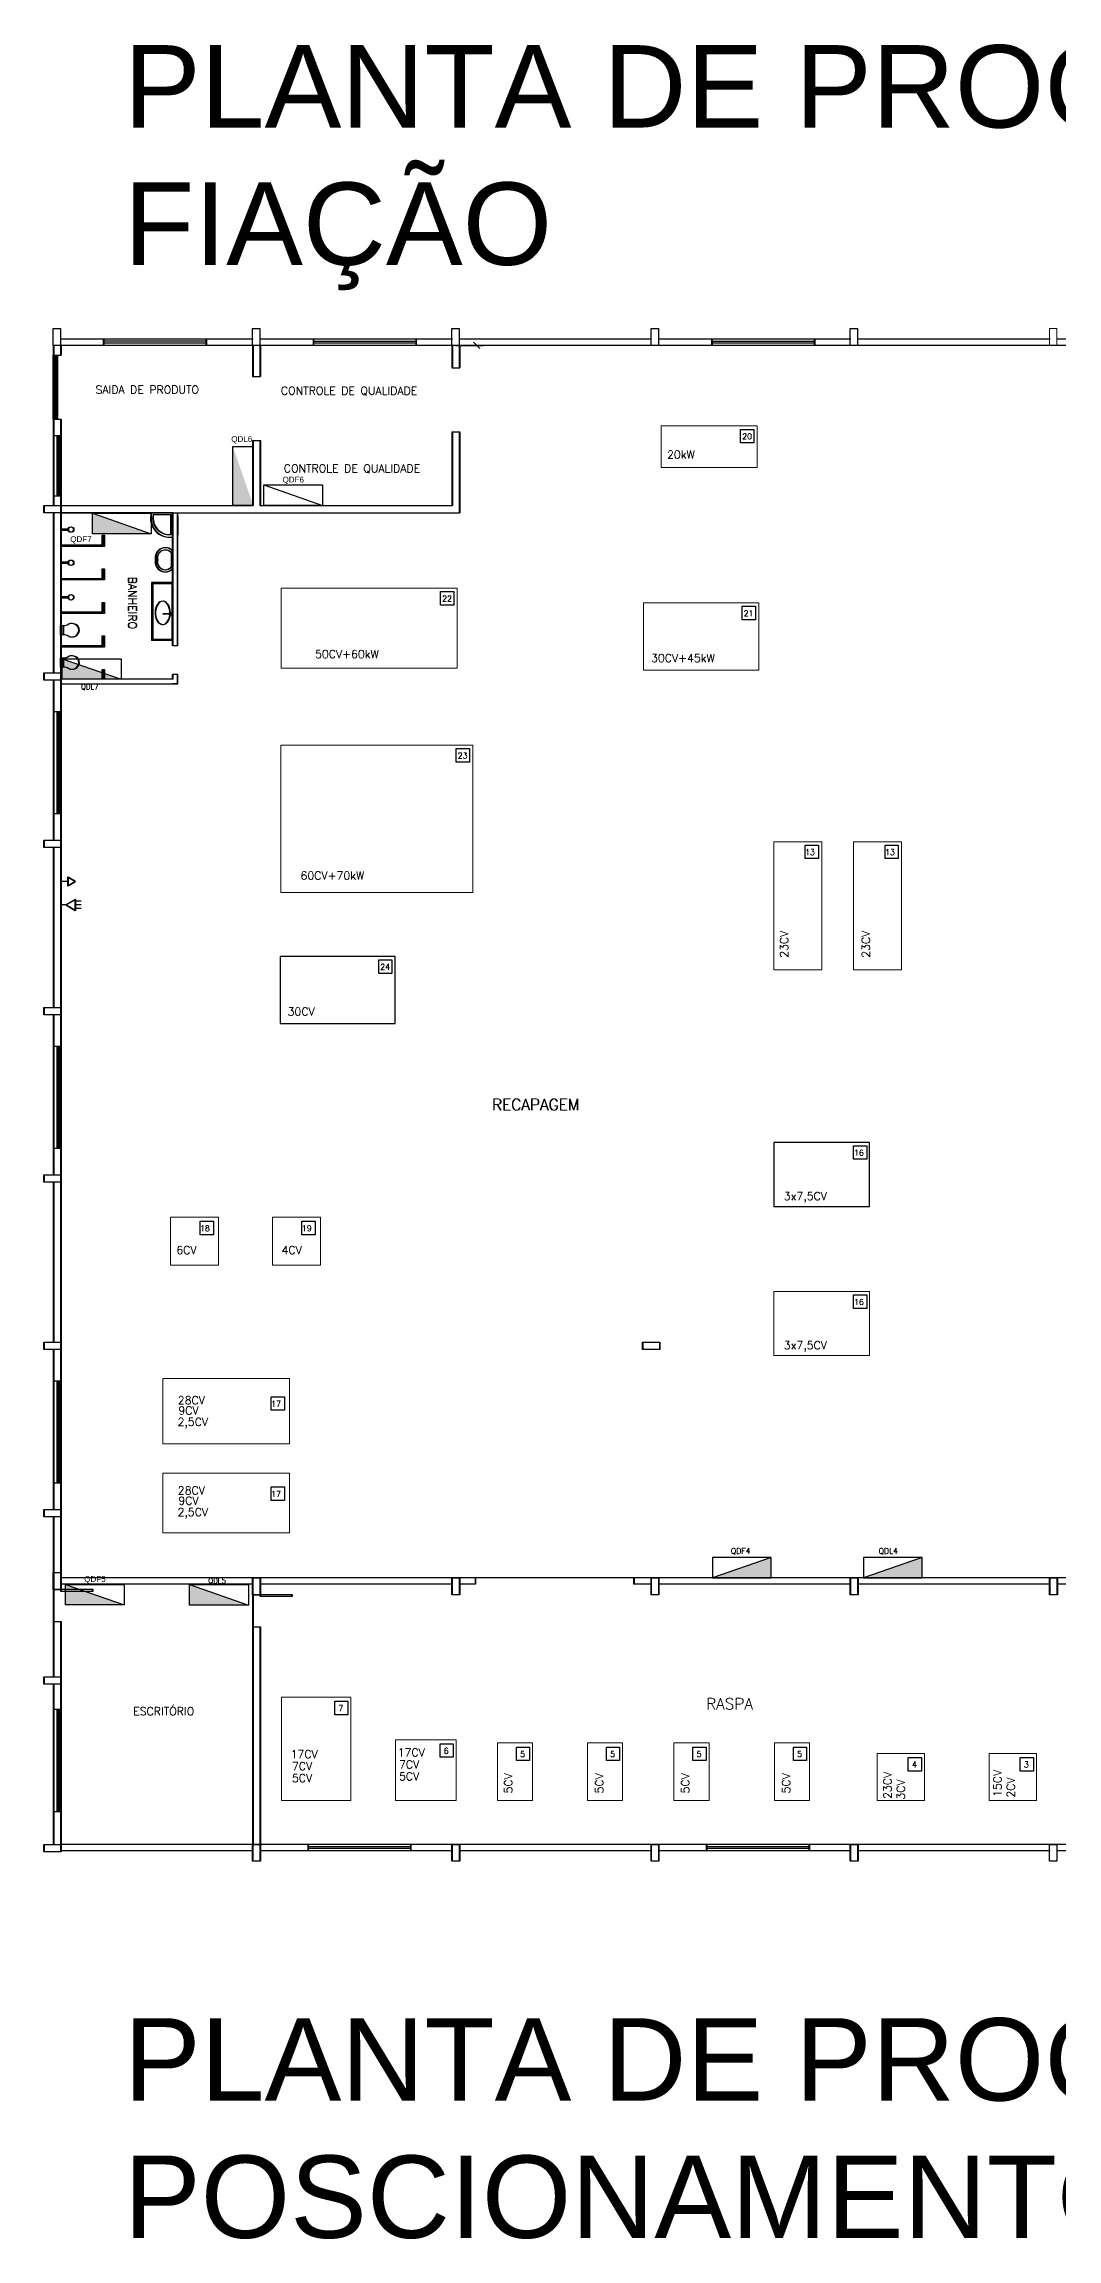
# Model space of a CAD drawing. Extents: x 103 to 641, y -58 to 322.
# Drawn here: x 224.1 to 255.7, y 129 to 197.5 of the extents above; entities that cross this region are included whole.
import ezdxf

# ---------------------------------------------------------------- set-up
doc = ezdxf.new("R2010")
doc.units = 0
doc.header["$MEASUREMENT"] = 0
for name, color, linetype in [('_ARQ', 5, 'Continuous'), ('_ARQ-TEXTO', 4, 'Continuous'), ('_COTAS', 4, 'Continuous'), ('_ELT-MAQUINAS-TEXTO', 4, 'Continuous'), ('_ELT-MÁQUINAS', 3, 'Continuous'), ('_ELT-PONTO', 2, 'Continuous'), ('_ELT-PONTO-TEXTO', 4, 'Continuous')]:
    doc.layers.add(name, color=color, linetype=linetype)
doc.styles.add('textstyle3', font='romans')
doc.styles.add('textstyle4', font='arial.ttf')
doc.styles.add('textstyle6', font='Standard')

# ---------------------------------------------------------------- blocks, each defined once
blk = doc.blocks.new('TOM_Trif_Baixa')
at = {"layer": '_ELT-PONTO'}
for p, q in [((-0.619, 0.111), (-0.459, 0.111)), ((-0.619, 0), (-0.459, 0)), ((-0.16, 0), (0, 0)), ((-0.619, -0.111), (-0.459, -0.111))]:
    blk.add_line(p, q, dxfattribs=at)
blk.add_lwpolyline([(-0.16, 0), (-0.459, 0.172), (-0.459, -0.172)], close=True, dxfattribs=at)
blk = doc.blocks.new('TOM_Monof_baixa')
at = {"layer": '_ELT-PONTO'}
for p, q in [((0.166, 0), (0, 0)), ((0.399, 0), (0.166, 0.135)), ((0.166, 0.135), (0.166, -0.135)), ((0.166, -0.135), (0.399, 0))]:
    blk.add_line(p, q, dxfattribs=at)
blk = doc.blocks.new('_OBLIQUE')
at = {"color": 0, "linetype": 'ByBlock'}
blk.add_line((-0.5, -0.5), (0.5, 0.5), dxfattribs=at)

msp = doc.modelspace()

# ---------------------------------------------------------------- hatches: boundary and pattern name
at = {"layer": '_ELT-PONTO', "linetype": 'Continuous', "transparency": 33554687}
for points in [[(229.977, 184.969), (230.614, 183.129), (229.977, 183.129)], [(227.426, 182.241), (225.586, 182.878), (225.586, 182.241)], [(226.583, 148.776), (224.743, 149.416), (224.743, 148.776)], [(230.463, 148.766), (228.623, 149.406), (228.623, 148.766)]]:
    msp.add_hatch(color=256, dxfattribs=at).paths.add_polyline_path(points)
for points in [[(226.483, 177.696), (224.643, 178.333), (224.643, 177.696)], [(246.812, 149.618), (246.812, 150.254), (244.972, 149.618)], [(251.533, 149.618), (251.533, 150.254), (249.693, 149.618)]]:
    msp.add_hatch(color=256, dxfattribs=at).paths.add_polyline_path(points, flags=0)

# ---------------------------------------------------------------- linework, layer by layer
at = {"layer": '_ARQ', "linetype": 'Continuous'}
for p, q in [((261.739, 188.127), (224.364, 188.127)), ((224.593, 188.127), (224.593, 187.821)), ((261.757, 188.127), (224.611, 188.127)), ((224.611, 188.127), (224.611, 187.821)), ((230.593, 188.127), (230.593, 187.153)), ((230.611, 188.127), (230.611, 187.153)), ((230.822, 188.127), (230.822, 187.153)), ((230.84, 188.127), (230.84, 187.153)), ((236.822, 188.127), (236.822, 187.421)), ((236.84, 188.127), (236.84, 187.421)), ((236.94, 188.127), (237.803, 188.127)), ((237.052, 188.127), (237.052, 187.421)), ((237.07, 188.127), (237.07, 187.421)), ((224.364, 187.821), (224.593, 187.821)), ((224.382, 187.821), (224.611, 187.821)), ((224.403, 185.821), (224.403, 187.821)), ((224.422, 185.821), (224.422, 187.821)), ((224.429, 185.821), (224.429, 187.821)), ((224.447, 185.821), (224.447, 187.821)), ((236.822, 187.421), (237.052, 187.421)), ((236.84, 187.421), (237.07, 187.421)), ((230.593, 187.153), (230.822, 187.153)), ((230.611, 187.153), (230.84, 187.153)), ((224.364, 185.821), (224.593, 185.821)), ((224.382, 185.821), (224.611, 185.821)), ((224.593, 185.821), (224.593, 149.257)), ((224.611, 185.821), (224.611, 149.257)), ((236.822, 185.421), (237.052, 185.421)), ((236.822, 185.421), (236.822, 183.127)), ((236.84, 185.421), (236.84, 183.127)), ((236.84, 185.421), (237.07, 185.421)), ((237.052, 185.421), (237.052, 182.898)), ((237.07, 185.421), (237.07, 182.898)), ((230.593, 185.153), (230.822, 185.153)), ((230.593, 185.153), (230.593, 183.127)), ((230.611, 185.153), (230.611, 183.127)), ((230.611, 185.153), (230.84, 185.153)), ((230.822, 185.153), (230.822, 183.127)), ((230.84, 185.153), (230.84, 183.127)), ((224.593, 183.127), (230.593, 183.127)), ((224.611, 183.127), (230.611, 183.127)), ((230.822, 183.127), (236.822, 183.127)), ((230.84, 183.127), (236.84, 183.127)), ((224.593, 182.898), (237.052, 182.898)), ((224.611, 182.898), (237.07, 182.898)), ((227.481, 182.841), (228.033, 182.841)), ((227.499, 182.841), (228.051, 182.841)), ((228.033, 182.219), (228.033, 182.841)), ((228.051, 182.219), (228.051, 182.841)), ((228.261, 182.798), (228.261, 182.205)), ((228.048, 181.644), (228.048, 181.206)), ((228.066, 181.644), (228.066, 181.206)), ((227.794, 179.752), (227.991, 179.752)), ((227.794, 179.73), (227.794, 179.752)), ((227.99, 179.73), (227.794, 179.73)), ((227.812, 179.752), (228.009, 179.752)), ((227.812, 179.73), (227.812, 179.752)), ((228.008, 179.73), (227.812, 179.73)), ((228.004, 179.74), (227.988, 179.74)), ((228.004, 179.739), (227.988, 179.739)), ((228.004, 179.738), (227.988, 179.738)), ((227.998, 179.764), (228.009, 179.752)), ((227.998, 179.714), (228.009, 179.725)), ((227.999, 179.764), (228.01, 179.753)), ((227.999, 179.713), (228.01, 179.724)), ((228, 179.766), (228.011, 179.754)), ((228, 179.712), (228.011, 179.724)), ((228.022, 179.74), (228.007, 179.74)), ((228.022, 179.739), (228.007, 179.739)), ((228.022, 179.738), (228.007, 179.738)), ((228.016, 179.764), (228.027, 179.752)), ((228.016, 179.714), (228.027, 179.725)), ((228.017, 179.764), (228.028, 179.753)), ((228.017, 179.713), (228.028, 179.724)), ((228.018, 179.766), (228.029, 179.754)), ((228.018, 179.712), (228.029, 179.724)), ((228.023, 179.759), (228.023, 179.775)), ((228.023, 179.703), (228.023, 179.718)), ((228.025, 179.759), (228.025, 179.775)), ((228.025, 179.703), (228.025, 179.718)), ((228.026, 179.759), (228.026, 179.775)), ((228.026, 179.703), (228.026, 179.718)), ((228.038, 179.724), (228.05, 179.712)), ((228.039, 179.754), (228.05, 179.765)), ((228.04, 179.753), (228.051, 179.764)), ((228.04, 179.725), (228.052, 179.714)), ((228.04, 179.724), (228.051, 179.713)), ((228.041, 179.752), (228.052, 179.763)), ((228.042, 179.759), (228.042, 179.775)), ((228.042, 179.703), (228.042, 179.718)), ((228.043, 179.759), (228.043, 179.775)), ((228.043, 179.703), (228.043, 179.718)), ((228.044, 179.759), (228.044, 179.775)), ((228.044, 179.703), (228.044, 179.718)), ((228.045, 179.74), (228.061, 179.74)), ((228.045, 179.739), (228.061, 179.739)), ((228.045, 179.738), (228.061, 179.738)), ((228.056, 179.724), (228.068, 179.712)), ((228.057, 179.754), (228.068, 179.765)), ((228.058, 179.753), (228.069, 179.764)), ((228.058, 179.725), (228.07, 179.714)), ((228.058, 179.724), (228.069, 179.713)), ((228.059, 179.752), (228.07, 179.763)), ((228.063, 179.74), (228.079, 179.74)), ((228.063, 179.739), (228.079, 179.739)), ((228.063, 179.738), (228.079, 179.738)), ((228.093, 177.698), (228.093, 177.84)), ((228.111, 177.698), (228.111, 177.84)), ((228.243, 177.548), (228.243, 177.84)), ((228.261, 177.548), (228.261, 177.84)), ((237.55, 149.618), (237.55, 149.418)), ((237.568, 149.618), (237.568, 149.418)), ((242.503, 149.618), (242.503, 149.418)), ((242.521, 149.618), (242.521, 149.418)), ((224.364, 149.257), (224.593, 149.257)), ((224.382, 149.257), (224.611, 149.257)), ((230.593, 149.093), (230.593, 141.293)), ((230.593, 149.093), (230.822, 149.093)), ((230.611, 149.093), (230.611, 141.293)), ((230.611, 149.093), (230.84, 149.093)), ((224.364, 148.257), (224.593, 148.257)), ((224.382, 148.257), (224.611, 148.257)), ((224.593, 148.257), (224.593, 141.293)), ((224.611, 148.257), (224.611, 141.293)), ((230.593, 148.093), (230.822, 148.093)), ((230.611, 148.093), (230.84, 148.093)), ((230.822, 148.093), (230.822, 141.293)), ((230.84, 148.093), (230.84, 141.293))]:
    msp.add_line(p, q, dxfattribs=at)
at = {"layer": '_ARQ'}
for p, q in [((224.364, 188.127), (224.364, 183.127)), ((224.382, 188.127), (224.382, 183.127)), ((224.593, 188.327), (230.593, 188.327)), ((224.611, 188.327), (230.611, 188.327)), ((225.937, 188.127), (225.937, 188.33)), ((225.937, 188.265), (229.134, 188.265)), ((225.937, 188.211), (229.134, 188.211)), ((225.955, 188.127), (225.955, 188.33)), ((225.955, 188.265), (229.152, 188.265)), ((225.955, 188.211), (229.152, 188.211)), ((229.137, 188.33), (229.137, 188.127)), ((229.155, 188.33), (229.155, 188.127)), ((230.822, 188.327), (236.822, 188.327)), ((230.84, 188.327), (236.84, 188.327)), ((232.495, 188.124), (232.495, 188.327)), ((232.495, 188.262), (235.693, 188.262)), ((232.495, 188.209), (235.693, 188.209)), ((232.513, 188.124), (232.513, 188.327)), ((232.513, 188.262), (235.711, 188.262)), ((232.513, 188.209), (235.711, 188.209)), ((235.695, 188.327), (235.695, 188.124)), ((235.713, 188.327), (235.713, 188.124)), ((237.052, 188.327), (243.052, 188.327)), ((237.07, 188.327), (243.07, 188.327)), ((243.281, 188.327), (249.281, 188.327)), ((243.299, 188.327), (249.299, 188.327)), ((244.954, 188.124), (244.954, 188.327)), ((244.954, 188.262), (248.151, 188.262)), ((244.954, 188.209), (248.151, 188.209)), ((244.972, 188.124), (244.972, 188.327)), ((244.972, 188.262), (248.169, 188.262)), ((244.972, 188.209), (248.169, 188.209)), ((248.154, 188.327), (248.154, 188.124)), ((248.172, 188.327), (248.172, 188.124)), ((249.51, 188.327), (255.51, 188.327)), ((249.528, 188.327), (255.528, 188.327)), ((255.739, 188.327), (261.739, 188.327)), ((224.39, 185.313), (224.593, 185.313)), ((224.408, 185.313), (224.611, 185.313)), ((224.475, 185.313), (224.475, 183.422)), ((224.493, 185.313), (224.493, 183.422)), ((224.528, 185.313), (224.528, 183.422)), ((224.546, 185.313), (224.546, 183.422)), ((224.593, 183.42), (224.39, 183.42)), ((224.611, 183.42), (224.408, 183.42)), ((224.364, 182.898), (224.364, 177.898)), ((224.382, 182.898), (224.382, 177.898)), ((224.593, 182.898), (224.593, 174.548)), ((228.093, 182.898), (224.593, 182.898)), ((224.611, 182.898), (224.611, 174.548)), ((228.111, 182.898), (224.611, 182.898)), ((228.093, 178.74), (228.093, 182.898)), ((228.111, 178.74), (228.111, 182.898)), ((228.243, 178.74), (228.243, 182.898)), ((228.261, 178.74), (228.261, 182.898)), ((224.593, 182.398), (224.823, 182.398)), ((224.593, 181.898), (225.893, 181.898)), ((225.943, 181.848), (224.593, 181.848)), ((224.823, 182.348), (224.599, 182.348)), ((224.611, 182.398), (224.841, 182.398)), ((224.611, 181.898), (225.911, 181.898)), ((225.961, 181.848), (224.611, 181.848)), ((224.841, 182.348), (224.617, 182.348)), ((224.823, 182.398), (224.823, 182.348)), ((224.841, 182.398), (224.841, 182.348)), ((225.893, 182.198), (225.943, 182.198)), ((225.893, 181.898), (225.893, 182.198)), ((225.911, 181.898), (225.911, 182.198)), ((225.911, 182.198), (225.961, 182.198)), ((225.943, 182.198), (225.943, 181.848)), ((225.961, 182.198), (225.961, 181.848)), ((224.593, 181.36), (224.823, 181.36)), ((224.823, 181.31), (224.599, 181.31)), ((224.611, 181.36), (224.841, 181.36)), ((224.841, 181.31), (224.617, 181.31)), ((224.823, 181.36), (224.823, 181.31)), ((224.841, 181.36), (224.841, 181.31)), ((225.893, 180.848), (225.893, 181.148)), ((225.893, 181.148), (225.943, 181.148)), ((225.911, 181.148), (225.961, 181.148)), ((225.911, 180.848), (225.911, 181.148)), ((225.943, 181.148), (225.943, 180.798)), ((225.961, 181.148), (225.961, 180.798)), ((224.593, 180.848), (225.893, 180.848)), ((225.943, 180.798), (224.593, 180.798)), ((224.611, 180.848), (225.911, 180.848)), ((225.961, 180.798), (224.611, 180.798)), ((228.093, 180.723), (227.432, 180.723)), ((227.432, 180.723), (227.432, 178.906)), ((227.451, 180.723), (227.451, 178.906)), ((228.111, 180.723), (227.451, 180.723)), ((224.593, 180.28), (224.823, 180.28)), ((224.593, 179.798), (225.893, 179.798)), ((225.943, 179.748), (224.593, 179.748)), ((224.823, 180.23), (224.599, 180.23)), ((224.611, 180.28), (224.841, 180.28)), ((224.611, 179.798), (225.911, 179.798)), ((225.961, 179.748), (224.611, 179.748)), ((224.841, 180.23), (224.617, 180.23)), ((224.823, 180.28), (224.823, 180.23)), ((224.841, 180.28), (224.841, 180.23)), ((225.893, 179.798), (225.893, 180.098)), ((225.893, 180.098), (225.943, 180.098)), ((225.911, 180.098), (225.961, 180.098)), ((225.911, 179.798), (225.911, 180.098)), ((225.943, 180.098), (225.943, 179.748)), ((225.961, 180.098), (225.961, 179.748)), ((225.893, 179.048), (225.943, 179.048)), ((225.893, 178.748), (225.893, 179.048)), ((225.911, 178.748), (225.911, 179.048)), ((225.911, 179.048), (225.961, 179.048)), ((225.943, 179.048), (225.943, 178.698)), ((225.961, 179.048), (225.961, 178.698)), ((224.593, 178.748), (225.893, 178.748)), ((225.943, 178.698), (224.593, 178.698)), ((224.611, 178.748), (225.911, 178.748)), ((225.961, 178.698), (224.611, 178.698)), ((228.093, 178.906), (227.432, 178.906)), ((228.111, 178.906), (227.451, 178.906)), ((228.243, 178.74), (228.093, 178.74)), ((228.261, 178.74), (228.111, 178.74)), ((224.364, 177.668), (224.364, 172.668)), ((224.382, 177.668), (224.382, 172.668)), ((228.093, 177.698), (224.593, 177.698)), ((228.111, 177.698), (224.611, 177.698)), ((225.893, 177.698), (225.893, 177.998)), ((225.893, 177.998), (225.943, 177.998)), ((225.911, 177.998), (225.961, 177.998)), ((225.911, 177.698), (225.911, 177.998)), ((225.943, 177.998), (225.943, 177.698)), ((225.961, 177.998), (225.961, 177.698)), ((228.243, 177.84), (228.093, 177.84)), ((228.261, 177.84), (228.111, 177.84)), ((224.593, 177.548), (228.243, 177.548)), ((224.611, 177.548), (228.261, 177.548)), ((228.243, 177.548), (228.093, 177.548)), ((228.261, 177.548), (228.111, 177.548)), ((224.39, 176.692), (224.593, 176.692)), ((224.408, 176.692), (224.611, 176.692)), ((224.475, 176.692), (224.475, 173.495)), ((224.493, 176.692), (224.493, 173.495)), ((224.528, 176.692), (224.528, 173.495)), ((224.546, 176.692), (224.546, 173.495)), ((224.593, 173.492), (224.39, 173.492)), ((224.611, 173.492), (224.408, 173.492)), ((224.364, 172.439), (224.364, 167.439)), ((224.382, 172.439), (224.382, 167.439)), ((224.364, 167.21), (224.364, 162.21)), ((224.382, 167.21), (224.382, 162.21)), ((224.39, 166.233), (224.593, 166.233)), ((224.408, 166.233), (224.611, 166.233)), ((224.475, 166.233), (224.475, 163.036)), ((224.493, 166.233), (224.493, 163.036)), ((224.528, 166.233), (224.528, 163.036)), ((224.546, 166.233), (224.546, 163.036)), ((224.593, 163.033), (224.39, 163.033)), ((224.611, 163.033), (224.408, 163.033)), ((224.364, 161.981), (224.364, 156.981)), ((224.382, 161.981), (224.382, 156.981)), ((224.364, 156.752), (224.364, 151.752)), ((224.382, 156.752), (224.382, 151.752)), ((224.39, 155.775), (224.593, 155.775)), ((224.408, 155.775), (224.611, 155.775)), ((224.475, 155.775), (224.475, 152.578)), ((224.493, 155.775), (224.493, 152.578)), ((224.528, 155.775), (224.528, 152.578)), ((224.546, 155.775), (224.546, 152.578)), ((224.593, 152.575), (224.39, 152.575)), ((224.611, 152.575), (224.408, 152.575)), ((224.364, 151.522), (224.364, 146.522)), ((224.382, 151.522), (224.382, 146.522)), ((267.966, 149.618), (224.593, 149.618)), ((267.984, 149.618), (224.611, 149.618)), ((230.593, 149.418), (224.593, 149.418)), ((230.611, 149.418), (224.611, 149.418)), ((236.822, 149.418), (230.822, 149.418)), ((236.84, 149.418), (230.84, 149.418)), ((237.55, 149.418), (237.052, 149.418)), ((237.568, 149.418), (237.07, 149.418)), ((243.052, 149.418), (242.503, 149.418)), ((243.07, 149.418), (242.521, 149.418)), ((249.281, 149.418), (243.281, 149.418)), ((249.299, 149.418), (243.299, 149.418)), ((255.51, 149.418), (249.51, 149.418)), ((255.528, 149.418), (249.528, 149.418)), ((261.739, 149.418), (255.739, 149.418)), ((224.364, 146.293), (224.364, 141.293)), ((224.382, 146.293), (224.382, 141.293)), ((224.39, 145.514), (224.593, 145.514)), ((224.408, 145.514), (224.611, 145.514)), ((224.475, 145.514), (224.475, 142.317)), ((224.493, 145.514), (224.493, 142.317)), ((224.528, 145.514), (224.528, 142.317)), ((224.546, 145.514), (224.546, 142.317)), ((224.593, 142.314), (224.39, 142.314)), ((224.611, 142.314), (224.408, 142.314)), ((277.768, 141.293), (224.593, 141.293)), ((277.786, 141.293), (224.611, 141.293)), ((232.328, 141.093), (232.328, 141.296)), ((232.346, 141.093), (232.346, 141.296)), ((235.528, 141.296), (235.528, 141.093)), ((235.546, 141.296), (235.546, 141.093)), ((244.787, 141.093), (244.787, 141.296)), ((244.805, 141.093), (244.805, 141.296)), ((247.987, 141.296), (247.987, 141.093)), ((248.005, 141.296), (248.005, 141.093)), ((230.593, 141.093), (224.593, 141.093)), ((230.611, 141.093), (224.611, 141.093)), ((236.822, 141.093), (230.822, 141.093)), ((236.84, 141.093), (230.84, 141.093)), ((232.328, 141.231), (235.526, 141.231)), ((232.328, 141.178), (235.526, 141.178)), ((232.346, 141.231), (235.544, 141.231)), ((232.346, 141.178), (235.544, 141.178)), ((243.052, 141.093), (237.052, 141.093)), ((243.07, 141.093), (237.07, 141.093)), ((249.281, 141.093), (243.281, 141.093)), ((249.299, 141.093), (243.299, 141.093)), ((244.787, 141.231), (247.984, 141.231)), ((244.787, 141.178), (247.984, 141.178)), ((244.805, 141.231), (248.002, 141.231)), ((244.805, 141.178), (248.002, 141.178)), ((255.51, 141.093), (249.51, 141.093)), ((255.528, 141.093), (249.528, 141.093)), ((261.739, 141.093), (255.739, 141.093))]:
    msp.add_line(p, q, dxfattribs=at)
for points in [[(224.593, 188.651), (224.593, 188.127), (224.364, 188.127), (224.364, 188.651)], [(230.822, 188.651), (230.822, 188.127), (230.593, 188.127), (230.593, 188.651)], [(237.052, 188.651), (237.052, 188.127), (236.822, 188.127), (236.822, 188.651)], [(243.281, 188.651), (243.281, 188.127), (243.052, 188.127), (243.052, 188.651)], [(249.51, 188.651), (249.51, 188.127), (249.281, 188.127), (249.281, 188.651)], [(224.069, 183.127), (224.593, 183.127), (224.593, 182.898), (224.069, 182.898)], [(224.087, 183.127), (224.611, 183.127), (224.611, 182.898), (224.087, 182.898)], [(224.666, 179.377), (224.666, 179.082), (224.593, 179.082), (224.593, 179.377)], [(224.684, 179.377), (224.684, 179.082), (224.611, 179.082), (224.611, 179.377)], [(224.666, 178.366), (224.666, 178.071), (224.593, 178.071), (224.593, 178.366)], [(224.684, 178.366), (224.684, 178.071), (224.611, 178.071), (224.611, 178.366)], [(224.069, 177.898), (224.593, 177.898), (224.593, 177.668), (224.069, 177.668)], [(224.087, 177.898), (224.611, 177.898), (224.611, 177.668), (224.087, 177.668)], [(224.069, 172.668), (224.593, 172.668), (224.593, 172.439), (224.069, 172.439)], [(224.087, 172.668), (224.611, 172.668), (224.611, 172.439), (224.087, 172.439)], [(224.069, 167.439), (224.593, 167.439), (224.593, 167.21), (224.069, 167.21)], [(224.087, 167.439), (224.611, 167.439), (224.611, 167.21), (224.087, 167.21)], [(224.069, 162.21), (224.593, 162.21), (224.593, 161.981), (224.069, 161.981)], [(224.087, 162.21), (224.611, 162.21), (224.611, 161.981), (224.087, 161.981)], [(224.069, 156.981), (224.593, 156.981), (224.593, 156.752), (224.069, 156.752)], [(224.087, 156.981), (224.611, 156.981), (224.611, 156.752), (224.087, 156.752)], [(242.789, 156.981), (243.314, 156.981), (243.314, 156.752), (242.789, 156.752)], [(242.807, 156.981), (243.332, 156.981), (243.332, 156.752), (242.807, 156.752)], [(224.069, 151.752), (224.593, 151.752), (224.593, 151.522), (224.069, 151.522)], [(224.087, 151.752), (224.611, 151.752), (224.611, 151.522), (224.087, 151.522)], [(224.593, 149.782), (224.593, 149.257), (224.364, 149.257), (224.364, 149.782)], [(224.611, 149.782), (224.611, 149.257), (224.382, 149.257), (224.382, 149.782)], [(230.822, 149.618), (230.822, 149.093), (230.593, 149.093), (230.593, 149.618)], [(230.84, 149.618), (230.84, 149.093), (230.611, 149.093), (230.611, 149.618)], [(237.052, 149.618), (237.052, 149.093), (236.822, 149.093), (236.822, 149.618)], [(237.07, 149.618), (237.07, 149.093), (236.84, 149.093), (236.84, 149.618)], [(243.281, 149.618), (243.281, 149.093), (243.052, 149.093), (243.052, 149.618)], [(243.299, 149.618), (243.299, 149.093), (243.07, 149.093), (243.07, 149.618)], [(249.51, 149.618), (249.51, 149.093), (249.281, 149.093), (249.281, 149.618)], [(249.528, 149.618), (249.528, 149.093), (249.299, 149.093), (249.299, 149.618)], [(255.739, 149.618), (255.739, 149.093), (255.51, 149.093), (255.51, 149.618)], [(255.757, 149.618), (255.757, 149.093), (255.528, 149.093), (255.528, 149.618)], [(224.069, 146.522), (224.593, 146.522), (224.593, 146.293), (224.069, 146.293)], [(224.087, 146.522), (224.611, 146.522), (224.611, 146.293), (224.087, 146.293)], [(224.069, 141.293), (224.593, 141.293), (224.593, 141.064), (224.069, 141.064)], [(224.087, 141.293), (224.611, 141.293), (224.611, 141.064), (224.087, 141.064)], [(230.822, 141.293), (230.822, 140.769), (230.593, 140.769), (230.593, 141.293)], [(230.84, 141.293), (230.84, 140.769), (230.611, 140.769), (230.611, 141.293)], [(237.052, 141.293), (237.052, 140.769), (236.822, 140.769), (236.822, 141.293)], [(237.07, 141.293), (237.07, 140.769), (236.84, 140.769), (236.84, 141.293)], [(243.281, 141.293), (243.281, 140.769), (243.052, 140.769), (243.052, 141.293)], [(243.299, 141.293), (243.299, 140.769), (243.07, 140.769), (243.07, 141.293)], [(249.51, 141.293), (249.51, 140.769), (249.281, 140.769), (249.281, 141.293)], [(249.528, 141.293), (249.528, 140.769), (249.299, 140.769), (249.299, 141.293)], [(255.739, 141.293), (255.739, 140.769), (255.51, 140.769), (255.51, 141.293)]]:
    msp.add_lwpolyline(points, close=True, dxfattribs=at)
at = {"layer": '_ARQ', "lineweight": 0}
msp.add_lwpolyline([(255.739, 188.651), (255.739, 188.127), (255.51, 188.127), (255.51, 188.651)], close=True, dxfattribs=at)
at = {"layer": '_ARQ', "linetype": 'Continuous'}
for points in [[(224.364, 187.821), (224.479, 187.821), (224.479, 185.821), (224.364, 185.821)], [(224.382, 187.821), (224.497, 187.821), (224.497, 185.821), (224.382, 185.821)], [(227.463, 180.691), (228.073, 180.691), (228.073, 178.937), (227.463, 178.937)], [(227.481, 180.691), (228.091, 180.691), (228.091, 178.937), (227.481, 178.937)], [(225.593, 149.257), (224.593, 149.257), (224.593, 149.207), (225.593, 149.207)], [(225.611, 149.257), (224.611, 149.257), (224.611, 149.207), (225.611, 149.207)], [(231.822, 149.093), (230.822, 149.093), (230.822, 149.043), (231.822, 149.043)], [(231.84, 149.093), (230.84, 149.093), (230.84, 149.043), (231.84, 149.043)]]:
    msp.add_lwpolyline(points, close=True, dxfattribs=at)
at = {"layer": '_ARQ'}
for centre in [(224.907, 182.373), (224.925, 182.373), (224.907, 181.335), (224.925, 181.335), (224.907, 180.255), (224.925, 180.255)]:
    msp.add_circle(centre, 0.0841, dxfattribs=at)
at = {"layer": '_ARQ', "linetype": 'Continuous'}
for centre, radius in [((228.025, 179.739), 0.0363), ((228.025, 179.739), 0.0206), ((228.043, 179.739), 0.0363), ((228.043, 179.739), 0.0206)]:
    msp.add_circle(centre, radius, dxfattribs=at)
for centre, radius, start, end in [((227.997, 182.727), 0.596, 163.33169, 279.25671), ((228.015, 182.727), 0.596, 163.33169, 279.25671), ((227.983, 182.731), 0.514, 167.62823, 275.61831), ((228.001, 182.731), 0.514, 167.62823, 275.61831)]:
    msp.add_arc(centre, radius, start, end, dxfattribs=at)
at = {"layer": '_ARQ'}
for centre, radius, start, end in [((227.857, 181.496), 0.311, 40.57133, 192.60699), ((227.875, 181.496), 0.311, 40.57133, 192.60699), ((227.857, 181.36), 0.311, 167.47539, 319.51106), ((227.875, 181.36), 0.311, 167.47539, 319.51106), ((227.856, 181.479), 0.252, 40.57133, 192.60699), ((227.856, 181.37), 0.252, 167.47539, 319.51106), ((227.874, 181.479), 0.252, 40.57133, 192.60699), ((227.875, 181.37), 0.252, 167.47539, 319.51106), ((224.69, 179.641), 0.265, 264.79741, 302.62202), ((224.69, 178.817), 0.265, 57.37798, 95.20259), ((224.708, 179.641), 0.265, 264.79741, 302.62202), ((224.708, 178.817), 0.265, 57.37798, 95.20259), ((224.934, 179.21), 0.231, 2.75329, 115.84801), ((224.934, 179.251), 0.233, 244.44736, 352.01292), ((224.952, 179.21), 0.231, 2.75329, 115.84801), ((224.952, 179.251), 0.233, 244.44736, 352.01292), ((224.69, 178.63), 0.265, 264.79741, 302.62202), ((224.708, 178.63), 0.265, 264.79741, 302.62202), ((224.934, 178.199), 0.231, 2.75329, 115.84801), ((224.952, 178.199), 0.231, 2.75329, 115.84801), ((224.69, 177.806), 0.265, 57.37798, 95.20259), ((224.708, 177.806), 0.265, 57.37798, 95.20259), ((224.934, 178.24), 0.233, 244.44736, 352.01292), ((224.952, 178.24), 0.233, 244.44736, 352.01292)]:
    msp.add_arc(centre, radius, start, end, dxfattribs=at)
at = {"layer": '_ARQ', "linetype": 'Continuous'}
for centre in [(227.776, 179.769), (227.794, 179.769)]:
    msp.add_ellipse(centre, major_axis=(0, -0.364), ratio=0.6369, start_param=1.574969, end_param=7.687357, dxfattribs=at)
at = {"layer": '_ELT-MAQUINAS-TEXTO'}
for points in [[(245.854, 185.504), (246.267, 185.504), (246.267, 185.082), (245.854, 185.082)], [(236.473, 180.434), (236.885, 180.434), (236.885, 180.012), (236.473, 180.012)], [(245.903, 179.976), (246.315, 179.976), (246.315, 179.553), (245.903, 179.553)], [(236.96, 175.529), (237.373, 175.529), (237.373, 175.107), (236.96, 175.107)], [(247.87, 172.512), (248.283, 172.512), (248.283, 172.09), (247.87, 172.09)], [(250.37, 172.512), (250.783, 172.512), (250.783, 172.09), (250.37, 172.09)], [(234.538, 168.929), (234.951, 168.929), (234.951, 168.507), (234.538, 168.507)], [(249.381, 163.119), (249.794, 163.119), (249.794, 162.697), (249.381, 162.697)], [(228.955, 160.759), (229.368, 160.759), (229.368, 160.336), (228.955, 160.336)], [(232.139, 160.759), (232.551, 160.759), (232.551, 160.336), (232.139, 160.336)], [(249.381, 158.458), (249.794, 158.458), (249.794, 158.036), (249.381, 158.036)], [(231.174, 155.277), (231.587, 155.277), (231.587, 154.854), (231.174, 154.854)], [(231.174, 152.459), (231.587, 152.459), (231.587, 152.037), (231.174, 152.037)], [(233.161, 145.766), (233.574, 145.766), (233.574, 145.343), (233.161, 145.343)], [(236.455, 144.435), (236.867, 144.435), (236.867, 144.013), (236.455, 144.013)], [(238.844, 144.333), (239.257, 144.333), (239.257, 143.91), (238.844, 143.91)], [(241.658, 144.333), (242.07, 144.333), (242.07, 143.91), (241.658, 143.91)], [(244.361, 144.333), (244.774, 144.333), (244.774, 143.91), (244.361, 143.91)], [(247.503, 144.333), (247.916, 144.333), (247.916, 143.91), (247.503, 143.91)], [(251.095, 144.006), (251.507, 144.006), (251.507, 143.583), (251.095, 143.583)], [(254.594, 144.006), (255.007, 144.006), (255.007, 143.583), (254.594, 143.583)]]:
    msp.add_lwpolyline(points, close=True, dxfattribs=at)
at = {"layer": '_ELT-MÁQUINAS', "color": 4, "lineweight": 0}
for points in [[(243.371, 184.313), (246.371, 184.313), (246.371, 185.613), (243.371, 185.613)], [(231.49, 178.043), (236.99, 178.043), (236.99, 180.543), (231.49, 180.543)], [(242.82, 177.984), (246.42, 177.984), (246.42, 180.084), (242.82, 180.084)], [(231.477, 175.638), (237.477, 175.638), (237.477, 171.038), (231.477, 171.038)], [(246.887, 172.62), (248.387, 172.62), (248.387, 168.62), (246.887, 168.62)], [(249.387, 172.62), (250.887, 172.62), (250.887, 168.62), (249.387, 168.62)], [(228.032, 159.387), (229.532, 159.387), (229.532, 160.887), (228.032, 160.887)], [(231.216, 159.387), (232.716, 159.387), (232.716, 160.887), (231.216, 160.887)], [(246.887, 156.565), (249.887, 156.565), (249.887, 158.565), (246.887, 158.565)], [(227.791, 153.804), (231.751, 153.804), (231.751, 155.851), (227.791, 155.851)], [(227.791, 151.024), (231.751, 151.024), (231.751, 152.888), (227.791, 152.888)], [(231.493, 145.894), (233.666, 145.894), (233.666, 142.666), (231.493, 142.666)], [(235.06, 142.663), (236.96, 142.663), (236.96, 144.563), (235.06, 144.563)], [(238.25, 144.461), (239.35, 144.461), (239.35, 142.661), (238.25, 142.661)], [(241.063, 144.461), (242.163, 144.461), (242.163, 142.661), (241.063, 142.661)], [(243.767, 144.461), (244.867, 144.461), (244.867, 142.661), (243.767, 142.661)], [(246.909, 144.461), (248.009, 144.461), (248.009, 142.661), (246.909, 142.661)], [(250.124, 144.134), (251.6, 144.134), (251.6, 142.659), (250.124, 142.659)], [(253.623, 144.134), (255.1, 144.134), (255.1, 142.659), (253.623, 142.659)]]:
    msp.add_lwpolyline(points, close=True, dxfattribs=at)
at = {"layer": '_ELT-MÁQUINAS', "color": 4}
for points in [[(231.455, 166.938), (235.055, 166.938), (235.055, 169.038), (231.455, 169.038)], [(246.887, 161.226), (249.887, 161.226), (249.887, 163.226), (246.887, 163.226)]]:
    msp.add_lwpolyline(points, close=True, dxfattribs=at)
at = {"layer": '_ELT-PONTO', "linetype": 'Continuous'}
for p, q in [((230.943, 183.767), (232.783, 183.127)), ((225.586, 182.881), (227.426, 182.241)), ((224.643, 178.333), (226.483, 177.696)), ((246.812, 150.254), (244.972, 149.618)), ((251.533, 150.254), (249.693, 149.618)), ((224.743, 149.416), (226.583, 148.776)), ((228.623, 149.416), (230.463, 148.766))]:
    msp.add_line(p, q, dxfattribs=at)
for points in [[(229.977, 183.129), (229.977, 184.969), (230.614, 184.969), (230.614, 183.129)], [(230.943, 183.127), (230.943, 183.767), (232.783, 183.767), (232.783, 183.127)], [(225.586, 182.241), (225.586, 182.881), (227.426, 182.881), (227.426, 182.241)], [(224.643, 177.696), (224.643, 178.333), (226.483, 178.333), (226.483, 177.696)], [(246.812, 149.618), (246.812, 150.254), (244.972, 150.254), (244.972, 149.618)], [(251.533, 149.618), (251.533, 150.254), (249.693, 150.254), (249.693, 149.618)], [(224.743, 148.776), (224.743, 149.416), (226.583, 149.416), (226.583, 148.776)], [(228.623, 148.766), (228.623, 149.416), (230.463, 149.416), (230.463, 148.766)]]:
    msp.add_lwpolyline(points, close=True, dxfattribs=at)

# ---------------------------------------------------------------- block references
at = {"layer": '_ARQ', "linetype": 'Continuous', "xscale": 0.2, "yscale": 0.2, "zscale": 0.2, "rotation": 90}
msp.add_blockref('_OBLIQUE', (237.603, 188.127), dxfattribs=at)
at = {"layer": '_COTAS', "linetype": 'Continuous'}
for p in [(224.642, 171.372), (224.66, 171.372)]:
    msp.add_blockref('TOM_Monof_baixa', p, dxfattribs=at)
at = {"layer": '_COTAS', "linetype": 'Continuous', "rotation": 180}
for p in [(224.593, 170.647), (224.611, 170.647)]:
    msp.add_blockref('TOM_Trif_Baixa', p, dxfattribs=at)

# ---------------------------------------------------------------- texts
at = {"layer": '_ARQ-TEXTO', "style": 'textstyle3'}
for s, height, p in [('SAIDA DE PRODUTO', 0.25, (225.684, 186.619)), ('CONTROLE DE QUALIDADE', 0.25, (231.48, 186.586)), ('CONTROLE DE QUALIDADE', 0.25, (231.57, 184.159)), ('RECAPAGEM', 0.35, (238.073, 164.231)), ('RECAPAGEM', 0.35, (238.091, 164.231)), ('ESCRITÓRIO', 0.25, (226.862, 145.328)), ('RASPA', 0.35, (244.773, 145.51))]:
    msp.add_text(s, height=height, dxfattribs=at).set_placement(p)
for p in [(226.704, 180.902), (226.722, 180.902)]:
    msp.add_text('BANHEIRO', height=0.25, rotation=270, dxfattribs=at).set_placement(p)
at = {"layer": '_ARQ-TEXTO', "linetype": 'Continuous', "char_height": 2.57438, "width": 67.67117, "attachment_point": 1, "style": 'textstyle4'}
for s, insert in [('PLANTA DE PROCESSOS E MOTORES FIAÇÃO', (226.573, 197.508)), ('PLANTA DE PROCESSOS E MOTORES POSCIONAMENTO', (226.573, 135.862))]:
    msp.add_mtext(s, dxfattribs=dict(at, insert=insert))
at = {"layer": '_ELT-MAQUINAS-TEXTO', "style": 'textstyle3'}
for s, height, p in [('20', 0.18, (245.9, 185.195)), ('20kW', 0.25, (243.551, 184.59)), ('22', 0.18, (236.519, 180.126)), ('21', 0.18, (245.948, 179.667)), ('50CV+60kW', 0.25, (232.547, 178.358)), ('30CV+45kW', 0.25, (243.053, 178.233)), ('23', 0.18, (237.006, 175.221)), ('13', 0.18, (247.867, 172.203)), ('13', 0.18, (250.367, 172.203)), ('60CV+70kW', 0.25, (232.093, 171.436)), ('24', 0.18, (234.584, 168.62)), ('30CV', 0.25, (231.689, 167.187)), ('16', 0.18, (249.397, 162.811)), ('3x7,5CV', 0.25, (247.203, 161.423)), ('18', 0.18, (228.951, 160.45)), ('19', 0.18, (232.135, 160.45)), ('6CV', 0.25, (228.212, 159.736)), ('4CV', 0.25, (231.501, 159.736)), ('16', 0.18, (249.397, 158.15)), ('3x7,5CV', 0.25, (247.203, 156.762)), ('28CV', 0.25, (228.257, 155.043)), ('17', 0.18, (231.171, 154.968)), ('2,5CV', 0.25, (228.248, 154.366)), ('9CV', 0.25, (228.275, 154.723)), ('28CV', 0.25, (228.257, 152.226)), ('17', 0.18, (231.171, 152.151)), ('2,5CV', 0.25, (228.248, 151.549)), ('9CV', 0.25, (228.275, 151.905)), ('7', 0.18, (233.276, 145.457)), ('17CV', 0.25, (231.784, 143.986)), ('17CV', 0.25, (235.131, 144.039)), ('6', 0.18, (236.57, 144.126)), ('5', 0.18, (238.959, 144.024)), ('5', 0.18, (241.773, 144.024)), ('5', 0.18, (244.476, 144.024)), ('5', 0.18, (247.618, 144.024)), ('7CV', 0.25, (231.825, 143.612)), ('5CV', 0.25, (231.825, 143.239)), ('7CV', 0.25, (235.172, 143.665)), ('5CV', 0.25, (235.172, 143.292)), ('4', 0.18, (251.21, 143.697)), ('3', 0.18, (254.709, 143.697))]:
    msp.add_text(s, height=height, dxfattribs=at).set_placement(p)
for s, p in [('23CV', (247.336, 168.993)), ('23CV', (249.896, 168.993)), ('5CV', (238.715, 142.885)), ('5CV', (241.56, 142.885)), ('5CV', (244.249, 142.885)), ('5CV', (247.4, 142.885)), ('23CV', (250.57, 142.712)), ('15CV', (254.008, 142.775)), ('2CV', (254.423, 142.754)), ('3CV', (250.985, 142.692))]:
    msp.add_text(s, height=0.25, rotation=90, dxfattribs=at).set_placement(p)
at = {"layer": '_ELT-PONTO-TEXTO'}
for s, style, p in [('QDL7', 'textstyle6', (225.23, 177.373)), ('QDF4', 'textstyle3', (245.55, 150.371)), ('QDL4', 'textstyle3', (250.169, 150.371)), ('QDL5', 'textstyle6', (229.21, 149.443))]:
    msp.add_text(s, height=0.176, dxfattribs=dict(at, style=style)).set_placement(p)
at = {"layer": '_ELT-PONTO-TEXTO', "linetype": 'Continuous', "char_height": 0.18, "width": 2, "attachment_point": 7, "style": 'textstyle4'}
for s, insert in [('QDL6', (229.927, 185.06)), ('QDF6', (231.53, 183.794)), ('QDF7', (224.893, 181.933)), ('QDF5', (225.33, 149.443))]:
    msp.add_mtext(s, dxfattribs=dict(at, insert=insert))

doc.saveas('drawing.dxf')
